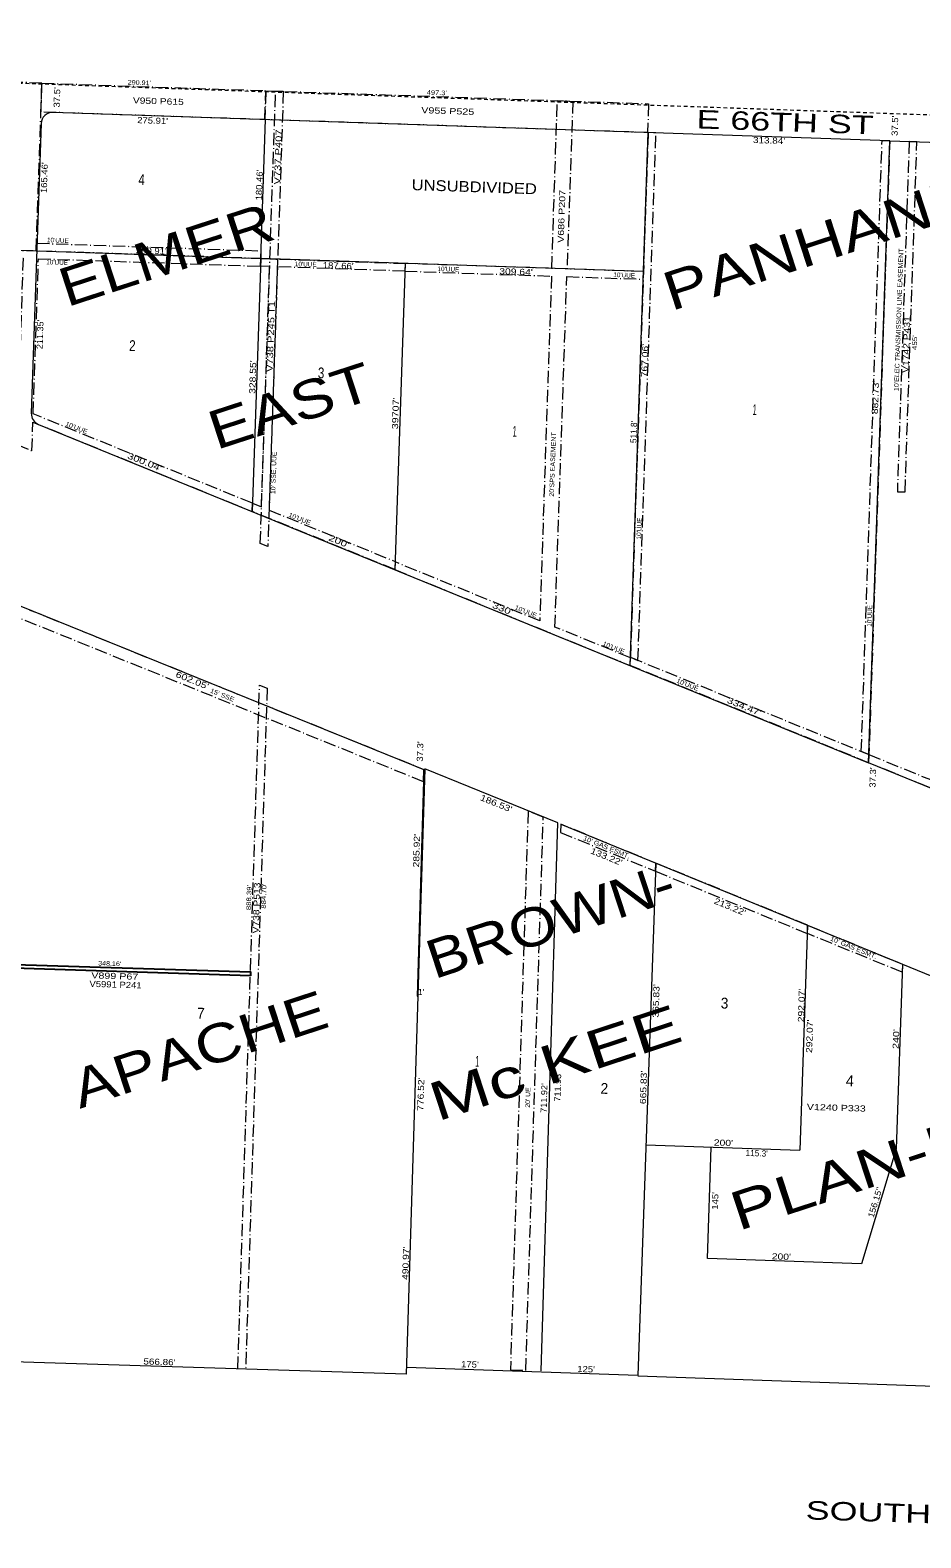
# Model space of a CAD drawing. Extents: x 952049 to 957491, y 7251833 to 7257289.
# Drawn here: x 954215 to 955371, y 7255332 to 7257289 of the extents above; entities that cross this region are included whole.
import ezdxf
from ezdxf.enums import TextEntityAlignment as Align

# ---------------------------------------------------------------- set-up
doc = ezdxf.new("R2010")
doc.units = 0
doc.header["$LTSCALE"] = 3.2
doc.linetypes.add('DOT_DASHED', pattern=[7.7, 5, -1.2, 0.3, -1.2])
doc.linetypes.add('SHORT_DASHED', pattern=[2.7, 1.5, -1.2])
for name, color, linetype, lineweight in [('1', 7, 'SHORT_DASHED', 13), ('21', 7, 'DOT_DASHED', 13), ('25', 7, 'Continuous', 25), ('6', 7, 'Continuous', 13), ('7', 7, 'Continuous', 13)]:
    doc.layers.add(name, color=color, linetype=linetype, lineweight=lineweight)
for name, color, linetype in [('10', 7, 'Continuous'), ('11', 7, 'Continuous'), ('13', 7, 'Continuous'), ('15', 7, 'Continuous'), ('19', 7, 'Continuous'), ('22', 7, 'Continuous')]:
    doc.layers.add(name, color=color, linetype=linetype)

msp = doc.modelspace()

# ---------------------------------------------------------------- linework, layer by layer
at = {"layer": '1'}
msp.add_lwpolyline([(952049.347, 7252016.645), (957315.174, 7251833.323), (957485.965, 7257105.666), (952215.92, 7257289.134)], close=True, dxfattribs=at)
at = {"layer": '21'}
for p, q in [((954514.18, 7256992.614), (954185.958, 7257003.755)), ((954994.193, 7256474.892), (955303.929, 7256348.642)), ((954725.648, 7256313.266), (954726.135, 7256329.252)), ((954903.348, 7256247.509), (955026.667, 7256197.11)), ((955026.667, 7256197.1), (955223.992, 7256116.321))]:
    msp.add_line(p, q, dxfattribs=at)
for points in [[(954192.653, 7257221.613), (954185.259, 7257003.779), (954222.737, 7257002.507), (954230.131, 7257220.341)], [(954520.874, 7257210.473), (954519.601, 7257172.994), (954228.859, 7257182.863), (954230.131, 7257220.341), (954519.23, 7257210.528)], [(954520.874, 7257210.473), (955017.888, 7257193.603), (955016.616, 7257156.124), (954519.601, 7257172.994)], [(954533.566, 7257210.042), (954543.56, 7257209.703), (954536.167, 7256991.868), (954526.173, 7256992.208)], [(954892.052, 7256979.789), (954899.446, 7257197.623), (954919.434, 7257196.944), (954912.041, 7256979.11)], [(955004.062, 7256470.869), (955027.309, 7257155.762), (955017.315, 7257156.101), (954994.193, 7256474.892)], [(955294.06, 7256352.665), (955320.98, 7257145.793), (955330.974, 7257145.455), (955303.929, 7256348.642)], [(955356.26, 7257144.597), (955340.825, 7256689.858), (955350.82, 7256689.519), (955366.255, 7257144.257)], [(954223.437, 7257002.483), (954223.776, 7257012.477), (954514.518, 7257002.609), (954514.18, 7256992.614)], [(954526.173, 7256992.208), (954536.167, 7256991.868), (954523.498, 7256618.623), (954513.627, 7256622.647)], [(955011.193, 7256975.744), (954701.731, 7256986.248), (954701.392, 7256976.254), (954891.713, 7256969.794), (954876.52, 7256522.178), (954688.58, 7256598.769), (954688.241, 7256588.777), (954993.832, 7256464.239), (954994.171, 7256474.231), (954896.258, 7256514.134), (954911.702, 7256969.116), (955010.854, 7256965.75)], [(954512.696, 7256438.891), (954522.577, 7256434.89), (954494.593, 7255550.633), (954484.598, 7255550.949)], [(955303.929, 7256348.641), (955749.041, 7256167.237), (955748.679, 7256156.587), (955303.567, 7256337.99)], [(954861.362, 7256275.157), (954838.403, 7255549.682), (954858.393, 7255549.05), (954881.119, 7256267.157)], [(955223.992, 7256116.321), (955224.36, 7256126.975), (955347.586, 7256076.532), (955347.217, 7256065.877)]]:
    msp.add_lwpolyline(points, close=True, dxfattribs=at)
for points in [[(954185.958, 7257003.755), (954185.619, 7256993.761), (954205.608, 7256993.082), (954197.392, 7256751.022), (954217.13, 7256742.978), (954218.396, 7256780.257), (954503.034, 7256664.255), (954503.396, 7256674.905), (954218.757, 7256790.908), (954225.596, 7256992.404), (954513.841, 7256982.62), (954514.18, 7256992.614)], [(954513.841, 7256982.62), (954514.18, 7256992.614), (954701.731, 7256986.248), (954701.392, 7256976.254), (954535.828, 7256981.874), (954525.109, 7256666.056), (954688.602, 7256599.429)], [(954515.239, 7256670.078), (954525.834, 7256982.214), (954513.841, 7256982.62)], [(954688.602, 7256599.429), (954688.241, 7256588.777), (954503.034, 7256664.254), (954503.396, 7256674.904), (954515.239, 7256670.078)], [(954152.61, 7256067.523), (954168.043, 7256555.208), (954726.135, 7256329.252), (954725.679, 7256314.253), (954725.648, 7256313.266)], [(954725.648, 7256313.266), (954187.294, 7256531.231), (954172.6, 7256066.89), (954152.61, 7256067.523)], [(955303.929, 7256348.642), (955303.567, 7256337.99), (954993.832, 7256464.24), (954994.193, 7256474.892)], [(955026.667, 7256197.11), (955027.035, 7256207.762), (954903.717, 7256258.162), (954903.348, 7256247.509)], [(955223.992, 7256116.321), (955224.36, 7256126.975), (955027.035, 7256207.754), (955026.667, 7256197.1)]]:
    msp.add_lwpolyline(points, dxfattribs=at)
at = {"layer": '25'}
msp.add_lwpolyline([(954500.754, 7256061.518), (954152.768, 7256072.53), (954152.926, 7256077.528), (954500.912, 7256066.515)], close=True, dxfattribs=at)
at = {"layer": '6'}
for p, q in [((954229.05, 7257167.848), (954216.283, 7256791.715)), ((955330.974, 7257145.455), (954244.55, 7257182.33)), ((954514.18, 7256992.614), (954520.301, 7257172.971)), ((954993.832, 7256464.239), (955017.315, 7257156.101)), ((955011.193, 7256975.744), (954514.18, 7256992.614)), ((954225.613, 7256777.316), (955303.568, 7256338.01)), ((954726.135, 7256329.252), (954717.163, 7256034.925)), ((954903.72, 7256258.236), (955347.586, 7256076.531)), ((955224.36, 7256126.975), (955214.274, 7255835.093)), ((955347.586, 7256076.531), (956124.598, 7255758.974)), ((954717.15, 7256034.926), (954718.15, 7256034.895)), ((955014.394, 7255841.952), (955214.274, 7255835.093)), ((955004.029, 7255542.017), (956112.81, 7255502.849))]:
    msp.add_line(p, q, dxfattribs=at)
for points in [[(955330.974, 7257145.455), (955781.725, 7257130.155), (955748.679, 7256156.587), (955303.567, 7256337.99)], [(954136.875, 7255570.312), (954168.043, 7256555.208), (954726.135, 7256329.252)], [(954727.146, 7256330.014), (954703.191, 7255544.153), (954136.604, 7255561.753)], [(954878.384, 7255548.429), (954900.022, 7256260.02), (954727.126, 7256330.022)], [(955027.035, 7256207.754), (955004.04, 7255542.336), (954703.449, 7255552.626)], [(955347.586, 7256076.531), (955339.297, 7255836.688), (955294.108, 7255687.22), (955094.227, 7255694.128), (955099.235, 7255839.041)]]:
    msp.add_lwpolyline(points, dxfattribs=at)
for centre, start, end in [((954244.041, 7257167.339), 88.056, 178.056), ((954231.274, 7256791.206), 178.056, 247.82737)]:
    msp.add_arc(centre, 15, start, end, dxfattribs=at)
at = {"layer": '7'}
for p, q in [((955303.567, 7256337.99), (955330.974, 7257145.455)), ((954701.731, 7256986.248), (954688.241, 7256588.777))]:
    msp.add_line(p, q, dxfattribs=at)
msp.add_lwpolyline([(954223.437, 7257002.483), (954514.18, 7256992.614), (954503.034, 7256664.255)], dxfattribs=at)

# ---------------------------------------------------------------- texts
at = {"layer": '10'}
for s, width, p in [('4', 0.8, (954355.209, 7257088.202)), ('UNSUBDIVIDED', 1.15, (954709.952, 7257081.513)), ('2', 0.8, (954343.159, 7256872.659)), ('3', 0.8, (954588.191, 7256837.256)), ('1', 0.5, (955152.745, 7256789.511)), ('1', 0.5, (954841.052, 7256761.275))]:
    msp.add_text(s, height=14, rotation=358.056, dxfattribs=dict(at, width=width)).set_placement(p)
for s, width, p in [('3', 0.95, (955116.286, 7256018.829)), ('7', 0.95, (954436.319, 7256005.824)), ('1', 0.45, (954795.146, 7255943.229)), ('2', 0.95, (954960.195, 7255908.137))]:
    msp.add_text(s, height=14, rotation=358.187, dxfattribs=dict(at, width=width)).set_placement(p, align=Align.CENTER)
msp.add_text('4', height=14, rotation=358.187, dxfattribs=at).set_placement((955279.006, 7255918.053), align=Align.CENTER)
at = {"layer": '11'}
for s, rotation, width, p in [("37.5'", 88.056, 1.15, (954253.578, 7257201.724)), ("275.91'", 358.056, 1.15, (954373.71, 7257167.797)), ("37.5'", 88.056, 1.15, (955341.639, 7257164.855)), ("313.84'", 358.056, 1.2, (955174.16, 7257141.932)), ("165.46'", 88.056, 1.15, (954237.183, 7257097.411)), ("180.46'", 88.056, 1.15, (954516.252, 7257087.938)), ("290.91'", 358.056, 1.15, (954372.03, 7256998.713)), ("187.66'", 358.056, 1.15, (954614.7, 7256979.367)), ("309.64'", 358.056, 1.25, (954845.581, 7256971.531)), ("211.35'", 88.056, 1.1, (954231.631, 7256893.954)), ("767.06'", 88.056, 1.25, (955016.859, 7256860.003)), ("328.55'", 88.056, 1.25, (954507.788, 7256838.572)), ("882.73'", 88.056, 1.25, (955316.283, 7256812.206)), ("39707'", 88.056, 1.3, (954693.156, 7256791.463)), ("300.04'", 338.056, 1.35, (954362.063, 7256724.731)), ("200'", 338.056, 1.4, (954614.329, 7256621.86)), ("330'", 338.056, 1.4, (954826.834, 7256534.324)), ("602.05'", 337.958, 1.3, (954423.845, 7256441.313)), ("334.47'", 338.056, 1.35, (955140.633, 7256407.259)), ("37.3'", 88.187, 1.15, (954725.095, 7256352.482)), ("37.3'", 88.056, 1.15, (955312.918, 7256318.678)), ("186.53'", 337.958, 1.25, (954818.527, 7256281.502)), ("285.92'", 88.187, 1.25, (954720.508, 7256223.692)), ("133.22'", 337.77, 1.25, (954961.646, 7256212.366)), ("213.22'", 337.737, 1.25, (955122.052, 7256147.245)), ("365.83'", 88.187, 1.25, (955031.515, 7256028.642)), ("292.07'", 88.187, 1.25, (955220.262, 7256022.668)), ("292.07'", 88.187, 1.25, (955230.821, 7255982.703)), ("240'", 88.187, 1.3, (955343.043, 7255979.151)), ("711.93'", 88.187, 1.1, (954903.877, 7255917.049)), ("665.83'", 88.187, 1.25, (955015.126, 7255916.36)), ("776.52'", 88.187, 1.25, (954726.005, 7255907.568)), ("711.92'", 88.187, 1.1, (954886.031, 7255902.503)), ("200'", 357.976, 1.25, (955114.89, 7255840.607)), ("145'", 88.187, 1.15, (955108.268, 7255768.992)), ("156.15''", 73.178, 1.1, (955315.866, 7255766.099)), ("490.97'", 88.187, 1.25, (954706.4, 7255688.056)), ("200'", 358.021, 1.25, (955190.126, 7255692.815)), ("566.86'", 358.221, 1.2, (954382.607, 7255556.112)), ("175'", 358.221, 1.15, (954785.741, 7255552.835)), ("125'", 358.039, 1.15, (954936.597, 7255546.646))]:
    msp.add_text(s, height=8, rotation=rotation, dxfattribs=dict(at, width=width)).set_placement(p, align=Align.CENTER)
for s, rotation, p in [("511.8'", 88.056, (955002.488, 7256767.25)), ("1'", 358.187, (954722.32, 7256036.371)), ("115.3'", 358.035, (955158.073, 7255827.015))]:
    msp.add_text(s, height=8, rotation=rotation, dxfattribs=at).set_placement(p, align=Align.CENTER)
at = {"layer": '13'}
for s, rotation, width, p in [('V950 P615', 358.056, 1.25, (954381.116, 7257192.954)), ('V955 P525', 358.056, 1.3, (954756.963, 7257180.225)), ('V737 P407', 88.056, 1.35, (954540.597, 7257124.325)), ('V686 P207', 88.056, 1.3, (954908.812, 7257047.193)), ('V738 P245 T1', 88.056, 1.35, (954531.181, 7256891.322)), ('V1742 P431', 88.056, 1.25, (955356.451, 7256880.798)), ('V738 P513', 88.187, 1.25, (954512.594, 7256149.262)), ('V5991 P241', 358.187, 1.15, (954325.54, 7256045.977)), ('V899 P67', 358.187, 1.3, (954324.633, 7256057.076)), ('V1240 P333', 358.187, 1.3, (955261.445, 7255886.099))]:
    msp.add_text(s, height=8, rotation=rotation, dxfattribs=dict(at, width=width)).set_placement(p, align=Align.CENTER)
at = {"layer": '15'}
for s, rotation, width, p in [('PANHANDLE', 18.056, 1.3, (955299.579, 7257006.402)), ('ELMER', 18.056, 1.25, (954399.298, 7256973.855)), ('EAST', 18.056, 1.25, (954560.229, 7256777.63)), ('BROWN-', 18.187, 1.2, (954898.204, 7256108.824)), ('APACHE', 18.187, 1.25, (954442.597, 7255942.247)), ('Mc KEE', 18.187, 1.4, (954904.196, 7255924.714)), ('PLAN-EX NO.1', 18.187, 1.35, (955429.965, 7255826.906))]:
    msp.add_text(s, height=50, rotation=rotation, dxfattribs=dict(at, width=width)).set_placement(p, align=Align.CENTER)
at = {"layer": '19', "width": 1.45}
for s, rotation, p in [('E 66TH ST', 358.056, (955194.703, 7257157.745)), ('SOUTH  LOOP  289', 358.187, (955432.206, 7255348.987))]:
    msp.add_text(s, height=24, rotation=rotation, dxfattribs=at).set_placement(p, align=Align.CENTER)
at = {"layer": '22'}
for s, rotation, width, p in [("290.91'", 358.056, 1.15, (954356.457, 7257218.054)), ("497.3'", 358.056, 1.2, (954742.782, 7257204.942)), ("10'ELEC TRANSMISSION LINE EASEMENT", 88.056, 1.15, (955345.575, 7256913.023)), ("455'", 88.056, 1.3, (955366.328, 7256883.333)), ("10'UUE", 338.056, 1.1, (954274.016, 7256770.228)), ("20'SPS EASEMENT", 88.056, 1.15, (954896.238, 7256725.111)), ("10' SSE, UUE", 88.056, 1.1, (954533.924, 7256714.329)), ("10'UUE", 338.056, 1.1, (954563.834, 7256652.073)), ("10'UUE", 338.056, 1.1, (954857.497, 7256531.743)), ("10'UUE", 338.056, 1.1, (954971.477, 7256484.774)), ("10'UUE", 338.056, 1.1, (955067.407, 7256436.629)), ("15' SSE", 337.958, 1.15, (954463.257, 7256423.183)), ("10' GAS ESMT.", 337.77, 1.15, (954962.405, 7256225.534)), ("888.39'", 88.187, 1.25, (954501.843, 7256162.817)), ("884.70'", 88.187, 1.25, (954521.262, 7256164.708)), ("10' GAS ESMT.", 337.77, 1.15, (955283.011, 7256095.213)), ("348.16'", 358.187, 1.15, (954318.049, 7256074.294)), ("20' UE", 88.187, 1.1, (954864.044, 7255903.168))]:
    msp.add_text(s, height=6, rotation=rotation, dxfattribs=dict(at, width=width)).set_placement(p, align=Align.CENTER)
for rotation, p in [(358.056, (954250.738, 7257013.305)), (358.056, (954249.765, 7256984.629)), (358.056, (954572.591, 7256982.197)), (358.056, (954757.817, 7256975.91)), (358.056, (954986.089, 7256968.161)), (88.056, (955008.458, 7256641.971)), (88.056, (955307.806, 7256528.581))]:
    msp.add_text("10'UUE", height=6, rotation=rotation, dxfattribs=at).set_placement(p, align=Align.CENTER)

doc.saveas('drawing.dxf')
